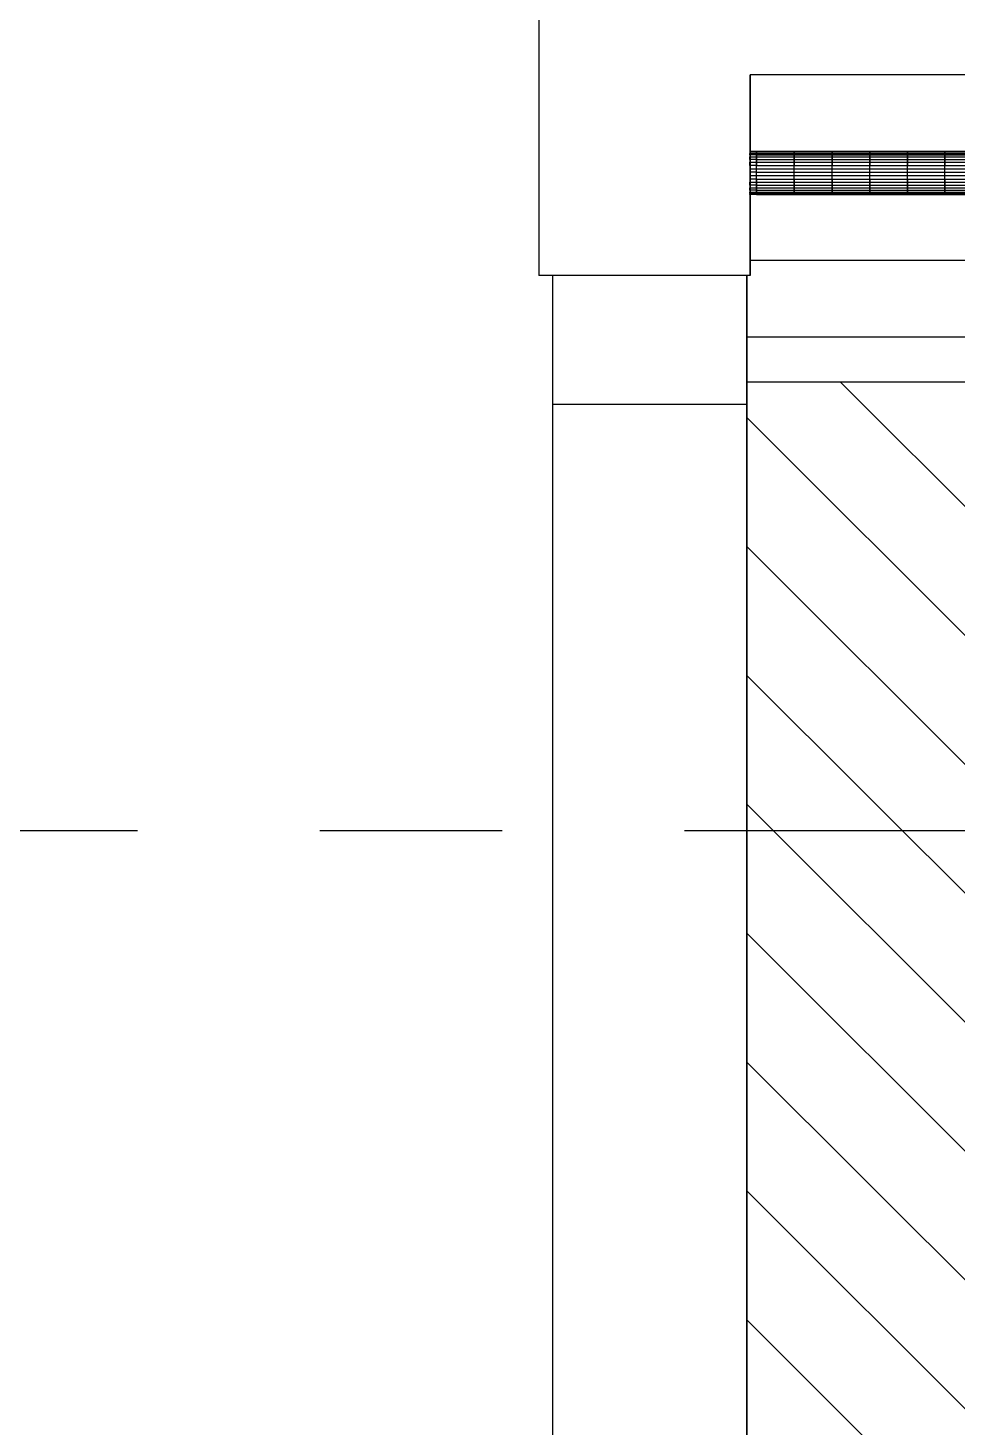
# Model space of a CAD drawing. Header units: metres. Extents: x -298 to 779, y -265 to 213.
# Drawn here: x 399.884 to 400.393, y -97.966 to -97.199 of the extents above; entities that cross this region are included whole.
import ezdxf

# ---------------------------------------------------------------- set-up
doc = ezdxf.new("R2010")
doc.units = ezdxf.units.M
doc.header["$LTSCALE"] = 0.01
doc.header["$MEASUREMENT"] = 0
doc.linetypes.add('ACAD_ISO08W100', pattern=[36, 24, -3, 6, -3])
doc.layers.add('Dimension', color=253, linetype='ACAD_ISO08W100', transparency=0.5)
doc.layers.add('Furniture', color=130, linetype='Continuous')

msp = doc.modelspace()

# ---------------------------------------------------------------- linework, layer by layer
at = {"layer": 'Dimension'}
msp.add_line((389.98407, -97.63886), (407.08407, -97.63886), dxfattribs=at)
at = {"layer": 'Furniture'}
for p, q in [((400.16407, -96.85812), (400.16407, -97.33439)), ((400.87992, -97.22435), (400.27994, -97.22435)), ((400.27994, -97.22435), (400.27994, -97.33439)), ((400.27994, -97.33439), (400.27994, -97.22435)), ((400.28351, -97.26648), (400.27975, -97.26648)), ((400.28351, -97.26648), (400.27975, -97.26648)), ((400.27975, -97.26648), (400.27975, -97.26667)), ((400.27975, -97.26667), (400.28351, -97.26667)), ((400.27975, -97.26742), (400.28351, -97.26742)), ((400.27975, -97.26818), (400.27975, -97.26742)), ((400.28351, -97.26818), (400.27975, -97.26818)), ((400.27975, -97.26931), (400.28351, -97.26931)), ((400.27975, -97.27081), (400.27975, -97.26931)), ((400.28351, -97.27081), (400.27975, -97.27081)), ((400.27975, -97.27232), (400.28351, -97.27232)), ((400.27975, -97.27401), (400.27975, -97.27232)), ((400.3042, -97.26648), (400.28351, -97.26648)), ((400.3042, -97.26648), (400.28351, -97.26648)), ((400.28351, -97.26667), (400.28351, -97.26648)), ((400.28351, -97.26742), (400.28351, -97.26648)), ((400.28351, -97.26648), (400.28351, -97.26667)), ((400.28351, -97.26667), (400.3042, -97.26667)), ((400.28351, -97.26667), (400.28351, -97.26742)), ((400.28351, -97.26742), (400.28351, -97.26667)), ((400.28351, -97.26742), (400.3042, -97.26742)), ((400.28351, -97.26742), (400.28351, -97.26818)), ((400.28351, -97.26818), (400.28351, -97.26742)), ((400.28351, -97.26818), (400.3042, -97.26818)), ((400.28351, -97.26931), (400.28351, -97.26818)), ((400.28351, -97.26818), (400.28351, -97.26931)), ((400.28351, -97.26931), (400.28351, -97.26818)), ((400.28351, -97.26931), (400.3042, -97.26931)), ((400.28351, -97.26931), (400.28351, -97.27081)), ((400.28351, -97.27081), (400.28351, -97.26931)), ((400.28351, -97.27081), (400.3042, -97.27081)), ((400.28351, -97.27232), (400.28351, -97.27081)), ((400.28351, -97.27081), (400.28351, -97.27232)), ((400.28351, -97.27232), (400.28351, -97.27081)), ((400.28351, -97.27232), (400.3042, -97.27232)), ((400.28351, -97.27232), (400.28351, -97.27401)), ((400.28351, -97.27401), (400.28351, -97.27232)), ((400.32489, -97.26648), (400.3042, -97.26648)), ((400.32489, -97.26648), (400.3042, -97.26648)), ((400.3042, -97.26667), (400.3042, -97.26648)), ((400.3042, -97.26742), (400.3042, -97.26648)), ((400.3042, -97.26648), (400.3042, -97.26667)), ((400.3042, -97.26667), (400.32489, -97.26667)), ((400.3042, -97.26667), (400.3042, -97.26742)), ((400.3042, -97.26742), (400.3042, -97.26667)), ((400.3042, -97.26742), (400.32489, -97.26742)), ((400.3042, -97.26742), (400.3042, -97.26818)), ((400.3042, -97.26818), (400.3042, -97.26742)), ((400.3042, -97.26818), (400.32489, -97.26818)), ((400.3042, -97.26818), (400.3042, -97.26931)), ((400.3042, -97.26931), (400.3042, -97.26818)), ((400.3042, -97.26931), (400.32489, -97.26931)), ((400.3042, -97.26931), (400.3042, -97.27081)), ((400.3042, -97.27081), (400.3042, -97.26931)), ((400.3042, -97.27081), (400.32489, -97.27081)), ((400.3042, -97.27081), (400.3042, -97.27232)), ((400.3042, -97.27232), (400.3042, -97.27081)), ((400.3042, -97.27232), (400.32489, -97.27232)), ((400.3042, -97.27232), (400.3042, -97.27401)), ((400.3042, -97.27401), (400.3042, -97.27232)), ((400.34558, -97.26648), (400.32489, -97.26648)), ((400.34558, -97.26648), (400.32489, -97.26648)), ((400.32489, -97.26667), (400.32489, -97.26648)), ((400.32489, -97.26742), (400.32489, -97.26648)), ((400.32489, -97.26648), (400.32489, -97.26667)), ((400.32489, -97.26667), (400.34558, -97.26667)), ((400.32489, -97.26667), (400.32489, -97.26742)), ((400.32489, -97.26742), (400.32489, -97.26667)), ((400.32489, -97.26742), (400.34558, -97.26742)), ((400.32489, -97.26742), (400.32489, -97.26818)), ((400.32489, -97.26818), (400.32489, -97.26742)), ((400.32489, -97.26818), (400.34558, -97.26818)), ((400.32489, -97.26818), (400.32489, -97.26931)), ((400.32489, -97.26931), (400.32489, -97.26818)), ((400.32489, -97.26931), (400.34558, -97.26931)), ((400.32489, -97.26931), (400.32489, -97.27081)), ((400.32489, -97.27081), (400.32489, -97.26931)), ((400.32489, -97.27081), (400.34558, -97.27081)), ((400.32489, -97.27081), (400.32489, -97.27232)), ((400.32489, -97.27232), (400.32489, -97.27081)), ((400.32489, -97.27232), (400.34558, -97.27232)), ((400.32489, -97.27232), (400.32489, -97.27401)), ((400.32489, -97.27401), (400.32489, -97.27232)), ((400.36627, -97.26648), (400.34558, -97.26648)), ((400.36627, -97.26648), (400.34558, -97.26648)), ((400.34558, -97.26667), (400.34558, -97.26648)), ((400.34558, -97.26742), (400.34558, -97.26648)), ((400.34558, -97.26648), (400.34558, -97.26667)), ((400.34558, -97.26667), (400.36627, -97.26667)), ((400.34558, -97.26667), (400.34558, -97.26742)), ((400.34558, -97.26742), (400.34558, -97.26667)), ((400.34558, -97.26742), (400.36627, -97.26742)), ((400.34558, -97.26742), (400.34558, -97.26818)), ((400.34558, -97.26818), (400.34558, -97.26742)), ((400.34558, -97.26818), (400.36627, -97.26818)), ((400.34558, -97.26818), (400.34558, -97.26931)), ((400.34558, -97.26931), (400.34558, -97.26818)), ((400.34558, -97.26931), (400.36627, -97.26931)), ((400.34558, -97.26931), (400.34558, -97.27081)), ((400.34558, -97.27081), (400.34558, -97.26931)), ((400.34558, -97.27081), (400.36627, -97.27081)), ((400.34558, -97.27081), (400.34558, -97.27232)), ((400.34558, -97.27232), (400.34558, -97.27081)), ((400.34558, -97.27232), (400.36627, -97.27232)), ((400.34558, -97.27232), (400.34558, -97.27401)), ((400.34558, -97.27401), (400.34558, -97.27232)), ((400.38678, -97.26648), (400.36627, -97.26648)), ((400.38678, -97.26648), (400.36627, -97.26648)), ((400.36627, -97.26667), (400.36627, -97.26648)), ((400.36627, -97.26742), (400.36627, -97.26648)), ((400.36627, -97.26648), (400.36627, -97.26667)), ((400.36627, -97.26667), (400.38678, -97.26667)), ((400.36627, -97.26667), (400.36627, -97.26742)), ((400.36627, -97.26742), (400.36627, -97.26667)), ((400.36627, -97.26742), (400.38678, -97.26742)), ((400.36627, -97.26742), (400.36627, -97.26818)), ((400.36627, -97.26818), (400.36627, -97.26742)), ((400.36627, -97.26818), (400.38678, -97.26818)), ((400.36627, -97.26818), (400.36627, -97.26931)), ((400.36627, -97.26931), (400.36627, -97.26818)), ((400.36627, -97.26931), (400.38678, -97.26931)), ((400.36627, -97.26931), (400.36627, -97.27081)), ((400.36627, -97.27081), (400.36627, -97.26931)), ((400.36627, -97.27081), (400.38678, -97.27081)), ((400.36627, -97.27081), (400.36627, -97.27232)), ((400.36627, -97.27232), (400.36627, -97.27081)), ((400.36627, -97.27232), (400.38678, -97.27232)), ((400.36627, -97.27232), (400.36627, -97.27401)), ((400.36627, -97.27401), (400.36627, -97.27232)), ((400.40747, -97.26648), (400.38678, -97.26648)), ((400.40747, -97.26648), (400.38678, -97.26648)), ((400.38678, -97.26667), (400.38678, -97.26648)), ((400.38678, -97.26742), (400.38678, -97.26648)), ((400.38678, -97.26648), (400.38678, -97.26667)), ((400.38678, -97.26667), (400.40747, -97.26667)), ((400.38678, -97.26667), (400.38678, -97.26742)), ((400.38678, -97.26742), (400.38678, -97.26667)), ((400.38678, -97.26742), (400.40747, -97.26742)), ((400.38678, -97.26742), (400.38678, -97.26818)), ((400.38678, -97.26818), (400.38678, -97.26742)), ((400.38678, -97.26818), (400.40747, -97.26818)), ((400.38678, -97.26818), (400.38678, -97.26931)), ((400.38678, -97.26931), (400.38678, -97.26818)), ((400.38678, -97.26931), (400.40747, -97.26931)), ((400.38678, -97.26931), (400.38678, -97.27081)), ((400.38678, -97.27081), (400.38678, -97.26931)), ((400.38678, -97.27081), (400.40747, -97.27081)), ((400.38678, -97.27081), (400.38678, -97.27232)), ((400.38678, -97.27232), (400.38678, -97.27081)), ((400.38678, -97.27232), (400.40747, -97.27232)), ((400.38678, -97.27232), (400.38678, -97.27401)), ((400.38678, -97.27401), (400.38678, -97.27232)), ((400.28351, -97.27401), (400.27975, -97.27401)), ((400.27975, -97.27589), (400.28351, -97.27589)), ((400.28351, -97.27777), (400.27975, -97.27777)), ((400.27975, -97.27965), (400.28351, -97.27965)), ((400.28351, -97.28153), (400.27975, -97.28153)), ((400.28351, -97.27401), (400.3042, -97.27401)), ((400.28351, -97.27589), (400.28351, -97.27401)), ((400.28351, -97.27589), (400.3042, -97.27589)), ((400.28351, -97.27777), (400.28351, -97.27589)), ((400.28351, -97.27777), (400.3042, -97.27777)), ((400.28351, -97.27965), (400.28351, -97.27777)), ((400.28351, -97.27965), (400.3042, -97.27965)), ((400.28351, -97.28153), (400.28351, -97.27965)), ((400.28351, -97.28153), (400.3042, -97.28153)), ((400.28351, -97.28322), (400.28351, -97.28153)), ((400.28351, -97.28153), (400.28351, -97.28322)), ((400.28351, -97.28322), (400.28351, -97.28153)), ((400.3042, -97.27401), (400.32489, -97.27401)), ((400.3042, -97.27589), (400.3042, -97.27401)), ((400.3042, -97.27589), (400.32489, -97.27589)), ((400.3042, -97.27777), (400.3042, -97.27589)), ((400.3042, -97.27777), (400.32489, -97.27777)), ((400.3042, -97.27965), (400.3042, -97.27777)), ((400.3042, -97.27965), (400.32489, -97.27965)), ((400.3042, -97.28153), (400.3042, -97.27965)), ((400.3042, -97.28153), (400.32489, -97.28153)), ((400.3042, -97.28153), (400.3042, -97.28322)), ((400.3042, -97.28322), (400.3042, -97.28153)), ((400.32489, -97.27401), (400.34558, -97.27401)), ((400.32489, -97.27589), (400.32489, -97.27401)), ((400.32489, -97.27589), (400.34558, -97.27589)), ((400.32489, -97.27777), (400.32489, -97.27589)), ((400.32489, -97.27777), (400.34558, -97.27777)), ((400.32489, -97.27965), (400.32489, -97.27777)), ((400.32489, -97.27965), (400.34558, -97.27965)), ((400.32489, -97.28153), (400.32489, -97.27965)), ((400.32489, -97.28153), (400.34558, -97.28153)), ((400.32489, -97.28153), (400.32489, -97.28322)), ((400.32489, -97.28322), (400.32489, -97.28153)), ((400.34558, -97.27401), (400.36627, -97.27401)), ((400.34558, -97.27589), (400.34558, -97.27401)), ((400.34558, -97.27589), (400.36627, -97.27589)), ((400.34558, -97.27777), (400.34558, -97.27589)), ((400.34558, -97.27777), (400.36627, -97.27777)), ((400.34558, -97.27965), (400.34558, -97.27777)), ((400.34558, -97.27965), (400.36627, -97.27965)), ((400.34558, -97.28153), (400.34558, -97.27965)), ((400.34558, -97.28153), (400.36627, -97.28153)), ((400.34558, -97.28153), (400.34558, -97.28322)), ((400.34558, -97.28322), (400.34558, -97.28153)), ((400.36627, -97.27401), (400.38678, -97.27401)), ((400.36627, -97.27589), (400.36627, -97.27401)), ((400.36627, -97.27589), (400.38678, -97.27589)), ((400.36627, -97.27777), (400.36627, -97.27589)), ((400.36627, -97.27777), (400.38678, -97.27777)), ((400.36627, -97.27965), (400.36627, -97.27777)), ((400.36627, -97.27965), (400.38678, -97.27965)), ((400.36627, -97.28153), (400.36627, -97.27965)), ((400.36627, -97.28153), (400.38678, -97.28153)), ((400.36627, -97.28153), (400.36627, -97.28322)), ((400.36627, -97.28322), (400.36627, -97.28153)), ((400.38678, -97.27401), (400.40747, -97.27401)), ((400.38678, -97.27589), (400.38678, -97.27401)), ((400.38678, -97.27589), (400.40747, -97.27589)), ((400.38678, -97.27777), (400.38678, -97.27589)), ((400.38678, -97.27777), (400.40747, -97.27777)), ((400.38678, -97.27965), (400.38678, -97.27777)), ((400.38678, -97.27965), (400.40747, -97.27965)), ((400.38678, -97.28153), (400.38678, -97.27965)), ((400.38678, -97.28153), (400.40747, -97.28153)), ((400.38678, -97.28153), (400.38678, -97.28322)), ((400.38678, -97.28322), (400.38678, -97.28153)), ((400.27975, -97.28322), (400.28351, -97.28322)), ((400.27975, -97.28492), (400.27975, -97.28322)), ((400.28351, -97.28492), (400.27975, -97.28492)), ((400.27975, -97.28642), (400.28351, -97.28642)), ((400.27975, -97.28755), (400.27975, -97.28642)), ((400.28351, -97.28755), (400.27975, -97.28755)), ((400.27975, -97.28868), (400.28351, -97.28868)), ((400.27975, -97.28943), (400.27975, -97.28868)), ((400.28351, -97.28322), (400.3042, -97.28322)), ((400.28351, -97.28322), (400.28351, -97.28492)), ((400.28351, -97.28492), (400.28351, -97.28322)), ((400.28351, -97.28492), (400.3042, -97.28492)), ((400.28351, -97.28642), (400.28351, -97.28492)), ((400.28351, -97.28492), (400.28351, -97.28642)), ((400.28351, -97.28642), (400.28351, -97.28492)), ((400.28351, -97.28642), (400.3042, -97.28642)), ((400.28351, -97.28642), (400.28351, -97.28755)), ((400.28351, -97.28755), (400.28351, -97.28642)), ((400.28351, -97.28755), (400.3042, -97.28755)), ((400.28351, -97.28868), (400.28351, -97.28755)), ((400.28351, -97.28755), (400.28351, -97.28868)), ((400.28351, -97.28868), (400.28351, -97.28755)), ((400.28351, -97.28868), (400.3042, -97.28868)), ((400.28351, -97.28868), (400.28351, -97.28943)), ((400.28351, -97.28943), (400.28351, -97.28868)), ((400.3042, -97.28322), (400.32489, -97.28322)), ((400.3042, -97.28322), (400.3042, -97.28492)), ((400.3042, -97.28492), (400.3042, -97.28322)), ((400.3042, -97.28492), (400.32489, -97.28492)), ((400.3042, -97.28492), (400.3042, -97.28642)), ((400.3042, -97.28642), (400.3042, -97.28492)), ((400.3042, -97.28642), (400.32489, -97.28642)), ((400.3042, -97.28642), (400.3042, -97.28755)), ((400.3042, -97.28755), (400.3042, -97.28642)), ((400.3042, -97.28755), (400.32489, -97.28755)), ((400.3042, -97.28755), (400.3042, -97.28868)), ((400.3042, -97.28868), (400.3042, -97.28755)), ((400.3042, -97.28868), (400.32489, -97.28868)), ((400.3042, -97.28868), (400.3042, -97.28943)), ((400.3042, -97.28943), (400.3042, -97.28868)), ((400.32489, -97.28322), (400.34558, -97.28322)), ((400.32489, -97.28322), (400.32489, -97.28492)), ((400.32489, -97.28492), (400.32489, -97.28322)), ((400.32489, -97.28492), (400.34558, -97.28492)), ((400.32489, -97.28492), (400.32489, -97.28642)), ((400.32489, -97.28642), (400.32489, -97.28492)), ((400.32489, -97.28642), (400.34558, -97.28642)), ((400.32489, -97.28642), (400.32489, -97.28755)), ((400.32489, -97.28755), (400.32489, -97.28642)), ((400.32489, -97.28755), (400.34558, -97.28755)), ((400.32489, -97.28755), (400.32489, -97.28868)), ((400.32489, -97.28868), (400.32489, -97.28755)), ((400.32489, -97.28868), (400.34558, -97.28868)), ((400.32489, -97.28868), (400.32489, -97.28943)), ((400.32489, -97.28943), (400.32489, -97.28868)), ((400.34558, -97.28322), (400.36627, -97.28322)), ((400.34558, -97.28322), (400.34558, -97.28492)), ((400.34558, -97.28492), (400.34558, -97.28322)), ((400.34558, -97.28492), (400.36627, -97.28492)), ((400.34558, -97.28492), (400.34558, -97.28642)), ((400.34558, -97.28642), (400.34558, -97.28492)), ((400.34558, -97.28642), (400.36627, -97.28642)), ((400.34558, -97.28642), (400.34558, -97.28755)), ((400.34558, -97.28755), (400.34558, -97.28642)), ((400.34558, -97.28755), (400.36627, -97.28755)), ((400.34558, -97.28755), (400.34558, -97.28868)), ((400.34558, -97.28868), (400.34558, -97.28755)), ((400.34558, -97.28868), (400.36627, -97.28868)), ((400.34558, -97.28868), (400.34558, -97.28943)), ((400.34558, -97.28943), (400.34558, -97.28868)), ((400.36627, -97.28322), (400.38678, -97.28322)), ((400.36627, -97.28322), (400.36627, -97.28492)), ((400.36627, -97.28492), (400.36627, -97.28322)), ((400.36627, -97.28492), (400.38678, -97.28492)), ((400.36627, -97.28492), (400.36627, -97.28642)), ((400.36627, -97.28642), (400.36627, -97.28492)), ((400.36627, -97.28642), (400.38678, -97.28642)), ((400.36627, -97.28642), (400.36627, -97.28755)), ((400.36627, -97.28755), (400.36627, -97.28642)), ((400.36627, -97.28755), (400.38678, -97.28755)), ((400.36627, -97.28755), (400.36627, -97.28868)), ((400.36627, -97.28868), (400.36627, -97.28755)), ((400.36627, -97.28868), (400.38678, -97.28868)), ((400.36627, -97.28868), (400.36627, -97.28943)), ((400.36627, -97.28943), (400.36627, -97.28868)), ((400.38678, -97.28322), (400.40747, -97.28322)), ((400.38678, -97.28322), (400.38678, -97.28492)), ((400.38678, -97.28492), (400.38678, -97.28322)), ((400.38678, -97.28492), (400.40747, -97.28492)), ((400.38678, -97.28492), (400.38678, -97.28642)), ((400.38678, -97.28642), (400.38678, -97.28492)), ((400.38678, -97.28642), (400.40747, -97.28642)), ((400.38678, -97.28642), (400.38678, -97.28755)), ((400.38678, -97.28755), (400.38678, -97.28642)), ((400.38678, -97.28755), (400.40747, -97.28755)), ((400.38678, -97.28755), (400.38678, -97.28868)), ((400.38678, -97.28868), (400.38678, -97.28755)), ((400.38678, -97.28868), (400.40747, -97.28868)), ((400.38678, -97.28868), (400.38678, -97.28943)), ((400.38678, -97.28943), (400.38678, -97.28868)), ((400.28351, -97.28943), (400.27975, -97.28943)), ((400.27975, -97.28981), (400.28351, -97.28981)), ((400.27975, -97.29), (400.27975, -97.28981)), ((400.28351, -97.29), (400.27975, -97.29)), ((400.28351, -97.28943), (400.3042, -97.28943)), ((400.28351, -97.28981), (400.28351, -97.28943)), ((400.28351, -97.28943), (400.28351, -97.28981)), ((400.28351, -97.28981), (400.28351, -97.28943)), ((400.28351, -97.28981), (400.3042, -97.28981)), ((400.28351, -97.28981), (400.28351, -97.29)), ((400.28351, -97.29), (400.3042, -97.29)), ((400.3042, -97.28943), (400.32489, -97.28943)), ((400.3042, -97.28943), (400.3042, -97.28981)), ((400.3042, -97.28981), (400.3042, -97.28943)), ((400.3042, -97.28981), (400.32489, -97.28981)), ((400.3042, -97.28981), (400.3042, -97.29)), ((400.3042, -97.29), (400.32489, -97.29)), ((400.32489, -97.28943), (400.34558, -97.28943)), ((400.32489, -97.28943), (400.32489, -97.28981)), ((400.32489, -97.28981), (400.32489, -97.28943)), ((400.32489, -97.28981), (400.34558, -97.28981)), ((400.32489, -97.28981), (400.32489, -97.29)), ((400.32489, -97.29), (400.34558, -97.29)), ((400.34558, -97.28943), (400.36627, -97.28943)), ((400.34558, -97.28943), (400.34558, -97.28981)), ((400.34558, -97.28981), (400.34558, -97.28943)), ((400.34558, -97.28981), (400.36627, -97.28981)), ((400.34558, -97.28981), (400.34558, -97.29)), ((400.34558, -97.29), (400.36627, -97.29)), ((400.36627, -97.28943), (400.38678, -97.28943)), ((400.36627, -97.28943), (400.36627, -97.28981)), ((400.36627, -97.28981), (400.36627, -97.28943)), ((400.36627, -97.28981), (400.38678, -97.28981)), ((400.36627, -97.28981), (400.36627, -97.29)), ((400.36627, -97.29), (400.38678, -97.29)), ((400.38678, -97.28943), (400.40747, -97.28943)), ((400.38678, -97.28943), (400.38678, -97.28981)), ((400.38678, -97.28981), (400.38678, -97.28943)), ((400.38678, -97.28981), (400.40747, -97.28981)), ((400.38678, -97.28981), (400.38678, -97.29)), ((400.38678, -97.29), (400.40747, -97.29)), ((400.87973, -97.32611), (400.27994, -97.32611)), ((400.27994, -97.33439), (400.16407, -97.33439)), ((400.17178, -97.40511), (400.17178, -97.33439)), ((400.17178, -97.40511), (400.17178, -97.33439)), ((400.27824, -97.3342), (400.27824, -97.40511)), ((400.27824, -97.40511), (400.27824, -97.3342)), ((400.27806, -97.36806), (400.89083, -97.36806)), ((400.27806, -97.3927), (400.89083, -97.3927)), ((400.32929, -97.3927), (400.89083, -97.95424)), ((400.17178, -98.80359), (400.17178, -97.40511)), ((400.17178, -98.80359), (400.17178, -97.40511)), ((400.27824, -97.40511), (400.17178, -97.40511)), ((400.27824, -97.40511), (400.27824, -98.80359)), ((400.27824, -98.80359), (400.27824, -97.40511)), ((400.27824, -97.41237), (400.89083, -98.02496)), ((400.27824, -97.48308), (400.89083, -98.09567)), ((400.27824, -97.55379), (400.89083, -98.16638)), ((400.27824, -97.6245), (400.89083, -98.23709)), ((400.27824, -97.69521), (400.89083, -98.3078)), ((400.27824, -97.76592), (400.89083, -98.37851)), ((400.27824, -97.83663), (400.89083, -98.44922)), ((400.27824, -97.90734), (400.89083, -98.51993))]:
    msp.add_line(p, q, dxfattribs=at)

doc.saveas('drawing.dxf')
